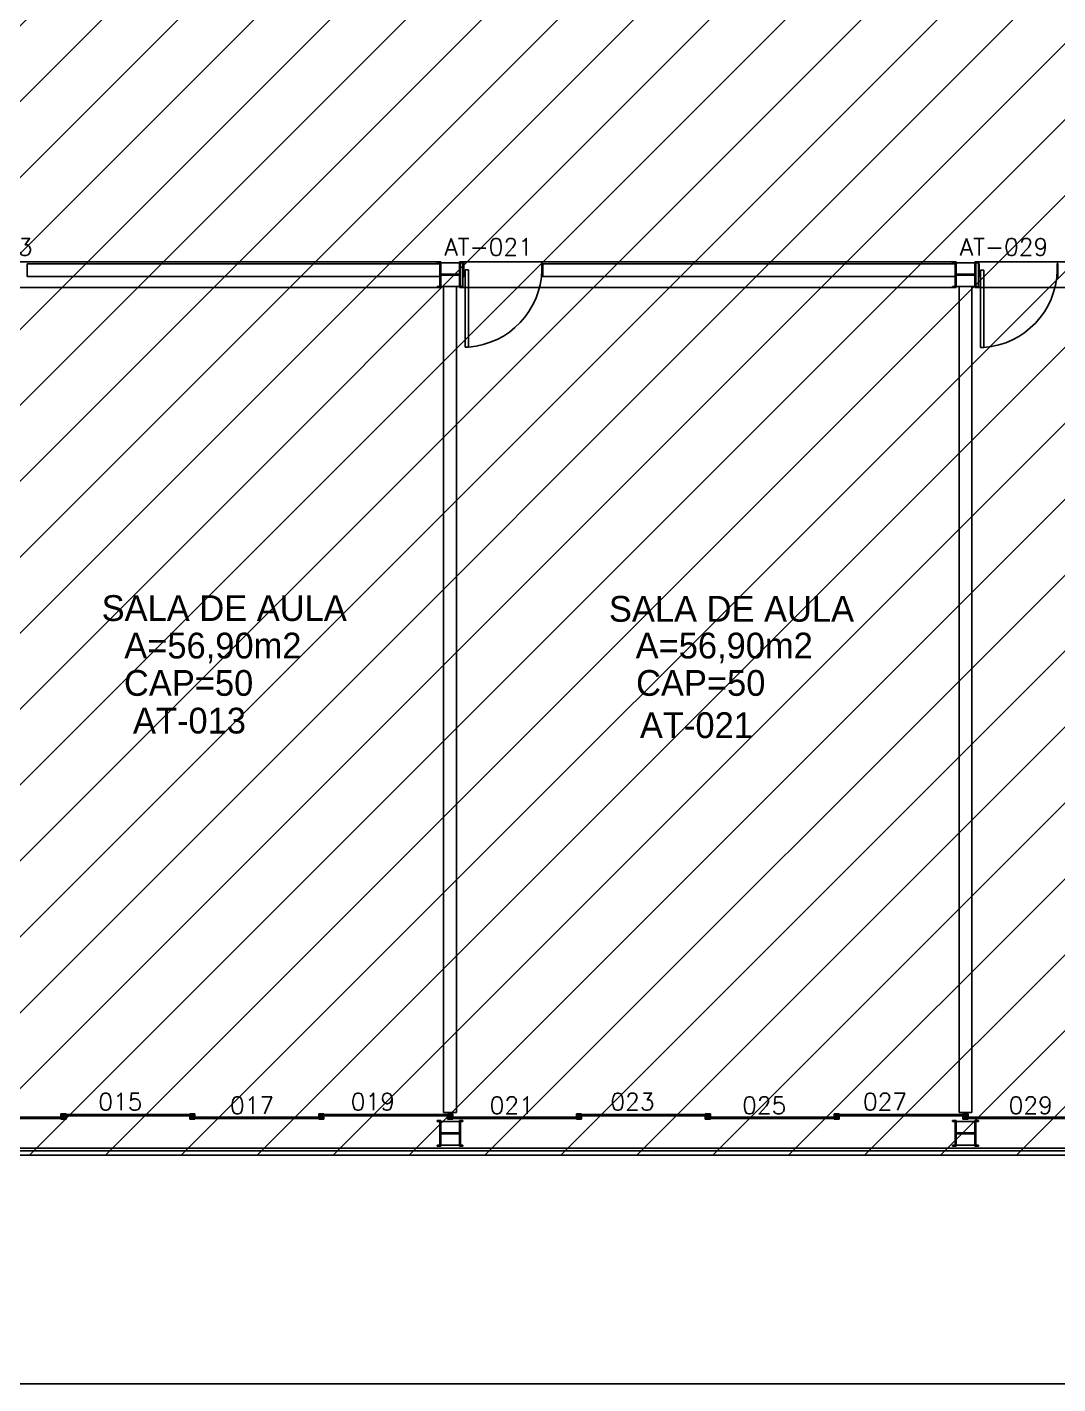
# Model space of a CAD drawing. Extents: x 966 to 1086, y 39 to 70.
# Drawn here: x 975.87 to 987.87, y 39.85 to 55.64 of the extents above; entities that cross this region are included whole.
import ezdxf
from ezdxf.enums import TextEntityAlignment as Align

# ---------------------------------------------------------------- set-up
doc = ezdxf.new("R2010")
doc.units = 0
doc.header["$LTSCALE"] = 0.5
doc.header["$MEASUREMENT"] = 0
doc.layers.get('0').update_dxf_attribs({"color": 3, "linetype": 'CONTINUOUS'})
for name, color, linetype in [('3', 2, 'CONTINUOUS'), ('DIVISORIA', 1, 'CONTINUOUS'), ('ENDEREÇO', 2, 'CONTINUOUS'), ('MATRIZ', 2, 'CONTINUOUS'), ('MATRIZ-1', 1, 'CONTINUOUS'), ('NMOD', 2, 'CONTINUOUS'), ('TEXTO-CENTRO-CUSTO', 2, 'CONTINUOUS')]:
    doc.layers.add(name, color=color, linetype=linetype)
doc.styles.add('FONTE', font='FONTE.shx', dxfattribs={"height": 0.4})
doc.styles.add('UNB-100', font='simplex.shx', dxfattribs={"height": 0.2})

msp = doc.modelspace()

# ---------------------------------------------------------------- hatches: boundary and pattern name
at = {"layer": 'DIVISORIA'}
h = msp.add_hatch(dxfattribs=at)
h.set_pattern_fill('ANSI31', color=256, scale=5, style=0)
h.paths.add_polyline_path([(965.64165, 67.0132), (965.64165, 42.5132), (1085.94106, 42.5132), (1085.94106, 67.0132)])

# ---------------------------------------------------------------- linework, layer by layer
msp.add_lwpolyline([(965.64165, 67.0132), (1085.94106, 67.0132), (1085.94106, 42.5132), (965.64165, 42.5132)], close=True)
at = {"layer": 'MATRIZ'}
for p, q in [((980.64165, 52.90084), (980.64165, 52.91284)), ((980.64165, 52.91284), (980.68365, 52.91284)), ((980.68365, 52.91284), (980.68365, 52.61284)), ((980.89965, 52.91284), (980.94165, 52.91284)), ((980.89965, 52.91284), (980.89965, 52.61284)), ((980.94165, 52.90084), (980.94165, 52.91284)), ((986.64165, 52.90084), (986.64165, 52.91284)), ((986.64165, 52.91284), (986.68365, 52.91284)), ((986.68365, 52.91284), (986.68365, 52.61284)), ((986.89965, 52.91284), (986.94165, 52.91284)), ((986.89965, 52.91284), (986.89965, 52.61284)), ((986.94165, 52.90084), (986.94165, 52.91284)), ((975.86945, 52.89084), (980.67165, 52.89084)), ((975.86945, 52.89084), (975.86945, 52.74084)), ((980.64165, 52.90084), (980.67165, 52.90084)), ((980.67165, 52.90084), (980.67165, 52.62484)), ((980.68365, 52.90084), (980.89965, 52.90084)), ((980.68365, 52.76884), (980.89965, 52.76884)), ((980.68365, 52.75684), (980.89965, 52.75684)), ((980.91165, 52.90084), (980.91165, 52.62484)), ((980.91165, 52.90084), (980.94165, 52.90084)), ((980.94165, 52.90084), (980.94165, 52.62484)), ((980.94558, 52.7396), (980.94558, 52.8996)), ((980.95058, 52.8996), (980.94558, 52.8996)), ((980.95058, 52.7396), (980.95058, 52.8996)), ((980.96611, 52.82002), (981.00611, 52.82002)), ((980.96611, 51.92002), (980.96611, 52.82002)), ((981.00611, 52.82002), (981.00611, 51.92002)), ((981.86548, 52.8996), (981.86048, 52.8996)), ((981.86048, 52.7396), (981.86048, 52.8996)), ((981.86548, 52.7396), (981.86548, 52.8996)), ((986.67165, 52.89084), (981.86945, 52.89084)), ((981.86945, 52.89084), (981.86945, 52.74084)), ((986.64165, 52.90084), (986.67165, 52.90084)), ((986.67165, 52.90084), (986.67165, 52.62484)), ((986.68365, 52.90084), (986.89965, 52.90084)), ((986.68365, 52.76884), (986.89965, 52.76884)), ((986.68365, 52.75684), (986.89965, 52.75684)), ((986.91165, 52.90084), (986.91165, 52.62484)), ((986.91165, 52.90084), (986.94165, 52.90084)), ((986.94165, 52.90084), (986.94165, 52.62484)), ((986.94558, 52.73483), (986.94558, 52.89483)), ((986.95058, 52.89483), (986.94558, 52.89483)), ((986.95058, 52.73483), (986.95058, 52.89483)), ((986.96611, 52.81525), (987.00611, 52.81525)), ((986.96611, 51.91525), (986.96611, 52.81525)), ((987.00611, 52.81525), (987.00611, 51.91525)), ((987.86548, 52.89483), (987.86048, 52.89483)), ((987.86048, 52.73483), (987.86048, 52.89483)), ((987.86548, 52.73483), (987.86548, 52.89483)), ((975.86945, 52.74084), (980.67165, 52.74084)), ((980.64165, 52.61284), (980.64165, 52.62484)), ((980.67165, 52.62484), (980.64165, 52.62484)), ((980.64165, 52.61284), (980.64165, 52.62484)), ((980.68365, 52.61284), (980.64165, 52.61284)), ((980.68365, 52.61284), (980.64165, 52.61284)), ((980.68365, 52.62484), (980.89965, 52.62484)), ((980.71665, 52.62484), (980.71665, 43.00768)), ((980.86665, 43.00768), (980.86665, 52.62484)), ((980.94165, 52.61284), (980.89965, 52.61284)), ((980.94165, 52.62484), (980.91165, 52.62484)), ((980.94165, 52.61284), (980.94165, 52.62484)), ((980.95058, 52.7396), (980.94558, 52.7396)), ((981.86548, 52.7396), (981.86048, 52.7396)), ((986.67165, 52.74084), (981.86945, 52.74084)), ((986.67165, 52.62484), (986.64165, 52.62484)), ((986.64165, 52.61284), (986.64165, 52.62484)), ((986.68365, 52.61284), (986.64165, 52.61284)), ((986.68365, 52.62484), (986.89965, 52.62484)), ((986.71665, 52.62484), (986.71665, 43.00768)), ((986.86665, 43.00768), (986.86665, 52.62484)), ((986.94165, 52.61284), (986.89965, 52.61284)), ((986.94165, 52.62484), (986.91165, 52.62484)), ((986.94165, 52.61284), (986.94165, 52.62484)), ((986.95058, 52.73483), (986.94558, 52.73483)), ((987.86548, 52.73483), (987.86048, 52.73483)), ((981.00611, 51.92002), (980.96611, 51.92002)), ((987.00611, 51.91525), (986.96611, 51.91525)), ((980.71665, 43.00768), (980.86665, 43.00768)), ((986.71665, 43.00768), (986.86665, 43.00768))]:
    msp.add_line(p, q, dxfattribs=at)
for centre in [(980.93666, 52.84149), (986.93666, 52.83672)]:
    msp.add_arc(centre, 0.92408, 274.310497, 358.642288, dxfattribs=at)
at = {"layer": 'MATRIZ-1'}
for p, q in [((974.94165, 52.91285), (980.64165, 52.91285)), ((986.64165, 52.91284), (980.94165, 52.91284)), ((986.94165, 52.91284), (992.64165, 52.91284)), ((974.94165, 52.61285), (980.64165, 52.61285)), ((986.64165, 52.61284), (980.94165, 52.61284)), ((986.94165, 52.61284), (992.64165, 52.61284)), ((976.26165, 42.99221), (976.26165, 42.96221)), ((976.32165, 42.99221), (976.26165, 42.99221)), ((976.26165, 42.96221), (976.32165, 42.96221)), ((977.81465, 42.98521), (976.26865, 42.98521)), ((976.26865, 42.96921), (976.26865, 42.98521)), ((977.81465, 42.96921), (976.26865, 42.96921)), ((976.32165, 42.96221), (976.32165, 42.93221)), ((977.76165, 42.99221), (977.82165, 42.99221)), ((977.76165, 42.96221), (977.76165, 42.93221)), ((977.82165, 42.96221), (977.76165, 42.96221)), ((977.81465, 42.96921), (977.81465, 42.98521)), ((977.82165, 42.99221), (977.82165, 42.96221)), ((979.32165, 42.99221), (979.26165, 42.99221)), ((979.26165, 42.99221), (979.26165, 42.96221)), ((979.26165, 42.96221), (979.32165, 42.96221)), ((980.81465, 42.98521), (979.26865, 42.98521)), ((979.26865, 42.96921), (979.26865, 42.98521)), ((980.81465, 42.96921), (979.26865, 42.96921)), ((979.32165, 42.96221), (979.32165, 42.93221)), ((980.76165, 42.99221), (980.82165, 42.99221)), ((980.76165, 42.96221), (980.76165, 42.93221)), ((980.82165, 42.96221), (980.76165, 42.96221)), ((980.81465, 42.96921), (980.81465, 42.98521)), ((980.82165, 42.99221), (980.82165, 42.96221)), ((982.26165, 42.99221), (982.26165, 42.96221)), ((982.32165, 42.99221), (982.26165, 42.99221)), ((982.26165, 42.96221), (982.32165, 42.96221)), ((982.26865, 42.96921), (982.26865, 42.98521)), ((983.81465, 42.98521), (982.26865, 42.98521)), ((983.81465, 42.96921), (982.26865, 42.96921)), ((982.32165, 42.96221), (982.32165, 42.93221)), ((983.76165, 42.99221), (983.82165, 42.99221)), ((983.76165, 42.96221), (983.76165, 42.93221)), ((983.82165, 42.96221), (983.76165, 42.96221)), ((983.82165, 42.99221), (983.82165, 42.96221)), ((985.26165, 42.99221), (985.26165, 42.96221)), ((985.32165, 42.99221), (985.26165, 42.99221)), ((985.26165, 42.96221), (985.32165, 42.96221)), ((986.81465, 42.98521), (985.26865, 42.98521)), ((985.26865, 42.96921), (985.26865, 42.98521)), ((986.81465, 42.96921), (985.26865, 42.96921)), ((985.32165, 42.96221), (985.32165, 42.93221)), ((986.76165, 42.99221), (986.82165, 42.99221)), ((986.76165, 42.96221), (986.76165, 42.93221)), ((986.82165, 42.96221), (986.76165, 42.96221)), ((986.81465, 42.96921), (986.81465, 42.98521)), ((986.82165, 42.99221), (986.82165, 42.96221)), ((976.31465, 42.95521), (974.76865, 42.95521)), ((976.31465, 42.93921), (974.76865, 42.93921)), ((976.32165, 42.93221), (976.26165, 42.93221)), ((976.31465, 42.95521), (976.31465, 42.93921)), ((977.76165, 42.93221), (977.82165, 42.93221)), ((979.31465, 42.95521), (977.76865, 42.95521)), ((977.76865, 42.95521), (977.76865, 42.93921)), ((979.31465, 42.93921), (977.76865, 42.93921)), ((979.32165, 42.93221), (979.26165, 42.93221)), ((979.31465, 42.95521), (979.31465, 42.93921)), ((980.64165, 42.90554), (980.64165, 42.91754)), ((980.64165, 42.91754), (980.68365, 42.91754)), ((980.64165, 42.90554), (980.67165, 42.90554)), ((980.67165, 42.90554), (980.67165, 42.62954)), ((980.68365, 42.91754), (980.68365, 42.61754)), ((980.68365, 42.90554), (980.89965, 42.90554)), ((980.76165, 42.93221), (980.82165, 42.93221)), ((980.76865, 42.95521), (980.76865, 42.93921)), ((982.31465, 42.95521), (980.76865, 42.95521)), ((982.31465, 42.93921), (980.76865, 42.93921)), ((980.89965, 42.91754), (980.89965, 42.61754)), ((980.89965, 42.91754), (980.94165, 42.91754)), ((980.91165, 42.90554), (980.91165, 42.62954)), ((980.91165, 42.90554), (980.94165, 42.90554)), ((980.94165, 42.90554), (980.94165, 42.91754)), ((982.32165, 42.93221), (982.26165, 42.93221)), ((982.31465, 42.95521), (982.31465, 42.93921)), ((983.76165, 42.93221), (983.82165, 42.93221)), ((985.31465, 42.95521), (983.76865, 42.95521)), ((983.76865, 42.95521), (983.76865, 42.93921)), ((985.31465, 42.93921), (983.76865, 42.93921)), ((985.32165, 42.93221), (985.26165, 42.93221)), ((985.31465, 42.95521), (985.31465, 42.93921)), ((986.64165, 42.90554), (986.64165, 42.91754)), ((986.64165, 42.91754), (986.68365, 42.91754)), ((986.64165, 42.90554), (986.67165, 42.90554)), ((986.67165, 42.90554), (986.67165, 42.62954)), ((986.68365, 42.91754), (986.68365, 42.61754)), ((986.68365, 42.90554), (986.89965, 42.90554)), ((986.76165, 42.93221), (986.82165, 42.93221)), ((986.76865, 42.95521), (986.76865, 42.93921)), ((986.76865, 42.95521), (986.76865, 42.93921)), ((988.31465, 42.95521), (986.76865, 42.95521)), ((988.31465, 42.93921), (986.76865, 42.93921)), ((986.89965, 42.91754), (986.89965, 42.61754)), ((986.89965, 42.91754), (986.94165, 42.91754)), ((986.91165, 42.90554), (986.91165, 42.62954)), ((986.91165, 42.90554), (986.94165, 42.90554)), ((986.94165, 42.90554), (986.94165, 42.91754)), ((980.68365, 42.77354), (980.89965, 42.77354)), ((980.68365, 42.76154), (980.89965, 42.76154)), ((986.68365, 42.77354), (986.89965, 42.77354)), ((986.68365, 42.76154), (986.89965, 42.76154)), ((1048.29056, 42.5932), (965.64106, 42.5932)), ((1048.29056, 42.5632), (965.64106, 42.5632)), ((1085.94106, 42.5132), (965.64165, 42.5132)), ((980.64165, 42.61754), (980.64165, 42.62954)), ((980.67165, 42.62954), (980.64165, 42.62954)), ((980.68365, 42.61754), (980.64165, 42.61754)), ((980.68365, 42.62954), (980.89965, 42.62954)), ((980.94165, 42.61754), (980.89965, 42.61754)), ((980.94165, 42.62954), (980.91165, 42.62954)), ((980.94165, 42.61754), (980.94165, 42.62954)), ((986.64165, 42.61754), (986.64165, 42.62954)), ((986.67165, 42.62954), (986.64165, 42.62954)), ((986.68365, 42.61754), (986.64165, 42.61754)), ((986.68365, 42.62954), (986.89965, 42.62954)), ((986.94165, 42.61754), (986.89965, 42.61754)), ((986.94165, 42.62954), (986.91165, 42.62954)), ((986.94165, 42.61754), (986.94165, 42.62954))]:
    msp.add_line(p, q, dxfattribs=at)
at = {"layer": 'TEXTO-CENTRO-CUSTO', "color": 2, "linetype": 'ByBlock'}
msp.add_line((1022.87402, 39.85056), (974.7193, 39.85056), dxfattribs=at)

# ---------------------------------------------------------------- texts
at = {"layer": '3', "style": 'FONTE'}
for s, p in [('SALA DE AULA', (979.58896, 48.73193)), ('SALA DE AULA', (985.49481, 48.72314)), ('A=56,90m2', (979.0613, 48.29526)), ('A=56,90m2', (985.01452, 48.29526)), ('CAP=50', (978.50006, 47.86037)), ('CAP=50', (984.46233, 47.86037)), ('AT-013', (978.41489, 47.42167)), ('AT-021', (984.31722, 47.36879))]:
    msp.add_text(s, height=0.3, dxfattribs=at).set_placement(p, align=Align.RIGHT)
at = {"layer": 'ENDEREÇO', "style": 'UNB-100'}
for s, p in [('AT-013', (975.9305, 52.9856)), ('AT-021', (981.75538, 52.98559)), ('AT-029', (987.75538, 52.98558))]:
    msp.add_text(s, height=0.2, dxfattribs=at).set_placement(p, align=Align.RIGHT)
at = {"layer": 'NMOD', "style": 'UNB-100'}
for s, p in [('015', (977.21016, 43.03488)), ('017', (978.7439, 42.99231)), ('019', (980.14984, 43.03488)), ('021', (981.76628, 42.99231)), ('023', (983.17222, 43.03488)), ('025', (984.70596, 42.99231)), ('027', (986.1119, 43.03488)), ('029', (987.80824, 42.99231))]:
    msp.add_text(s, height=0.2, dxfattribs=at).set_placement(p, align=Align.RIGHT)

doc.saveas('drawing.dxf')
